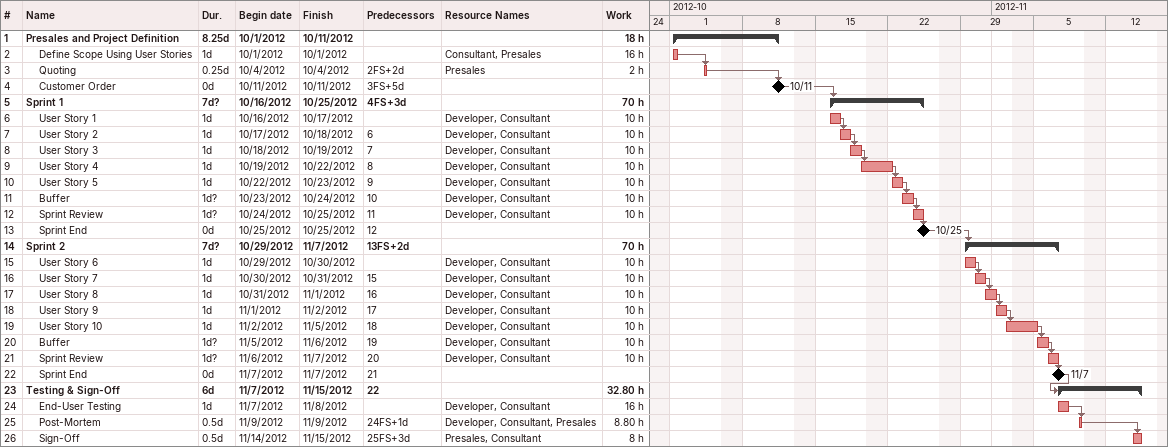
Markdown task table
| ID | Level | Task | Duration | Start | Finish | Predecessors | Resources | Work (h) |
|---|---|---|---|---|---|---|---|---|
| 1 | 1 | **Presales and Project Definition** | 8.25d | 2012-10-01 | 2012-10-11 |  |  | 18 |
| 2 | 2 | Define Scope Using User Stories | 1d | 2012-10-01 | 2012-10-01 |  | Consultant, Presales | 16 |
| 3 | 2 | Quoting | 0.25d | 2012-10-04 | 2012-10-04 | 2FS+2d | Presales | 2 |
| 4 | 2 | Customer Order | 0d | 2012-10-11 | 2012-10-11 | 3FS+5d |  |  |
| 5 | 1 | **Sprint 1** | 7d? | 2012-10-16 | 2012-10-25 | 4FS+3d |  | 70 |
| 6 | 2 | User Story 1 | 1d | 2012-10-16 | 2012-10-17 |  | Developer, Consultant | 10 |
| 7 | 2 | User Story 2 | 1d | 2012-10-17 | 2012-10-18 | 6 | Developer, Consultant | 10 |
| 8 | 2 | User Story 3 | 1d | 2012-10-18 | 2012-10-19 | 7 | Developer, Consultant | 10 |
| 9 | 2 | User Story 4 | 1d | 2012-10-19 | 2012-10-22 | 8 | Developer, Consultant | 10 |
| 10 | 2 | User Story 5 | 1d | 2012-10-22 | 2012-10-23 | 9 | Developer, Consultant | 10 |
| 11 | 2 | Buffer | 1d? | 2012-10-23 | 2012-10-24 | 10 | Developer, Consultant | 10 |
| 12 | 2 | Sprint Review | 1d? | 2012-10-24 | 2012-10-25 | 11 | Developer, Consultant | 10 |
| 13 | 2 | Sprint End | 0d | 2012-10-25 | 2012-10-25 | 12 |  |  |
| 14 | 1 | **Sprint 2** | 7d? | 2012-10-29 | 2012-11-07 | 13FS+2d |  | 70 |
| 15 | 2 | User Story 6 | 1d | 2012-10-29 | 2012-10-30 |  | Developer, Consultant | 10 |
| 16 | 2 | User Story 7 | 1d | 2012-10-30 | 2012-10-31 | 15 | Developer, Consultant | 10 |
| 17 | 2 | User Story 8 | 1d | 2012-10-31 | 2012-11-01 | 16 | Developer, Consultant | 10 |
| 18 | 2 | User Story 9 | 1d | 2012-11-01 | 2012-11-02 | 17 | Developer, Consultant | 10 |
| 19 | 2 | User Story 10 | 1d | 2012-11-02 | 2012-11-05 | 18 | Developer, Consultant | 10 |
| 20 | 2 | Buffer | 1d? | 2012-11-05 | 2012-11-06 | 19 | Developer, Consultant | 10 |
| 21 | 2 | Sprint Review | 1d? | 2012-11-06 | 2012-11-07 | 20 | Developer, Consultant | 10 |
| 22 | 2 | Sprint End | 0d | 2012-11-07 | 2012-11-07 | 21 |  |  |
| 23 | 1 | **Testing & Sign-Off** | 6d | 2012-11-07 | 2012-11-15 | 22 |  | 32.80 |
| 24 | 2 | End-User Testing | 1d | 2012-11-07 | 2012-11-08 |  | Developer, Consultant | 16 |
| 25 | 2 | Post-Mortem | 0.5d | 2012-11-09 | 2012-11-09 | 24FS+1d | Developer, Consultant, Presales | 8.80 |
| 26 | 2 | Sign-Off | 0.5d | 2012-11-14 | 2012-11-15 | 25FS+3d | Presales, Consultant | 8 |
